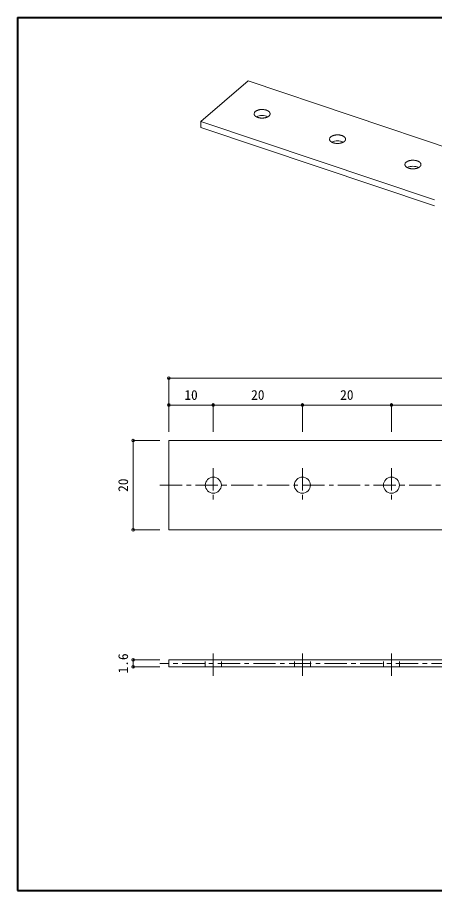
# Model space of a CAD drawing. Units: millimetres at full size, sheet at 1:1. Extents: x -129 to 129, y -102 to 98.
# Drawn here: x -129 to -35.3, y -98 to 98 of the extents above; entities that cross this region are included whole.
import ezdxf
from ezdxf.enums import TextEntityAlignment as Align

# ---------------------------------------------------------------- set-up
doc = ezdxf.new("R2010")
doc.units = ezdxf.units.MM
doc.header["$PDMODE"] = 32
doc.header["$PDSIZE"] = 0.6
doc.linetypes.add('CHAIN1', pattern=[8, 5, -1, 1, -1])
doc.linetypes.add('DASHED1', pattern=[1.8, 1.2, -0.6])
for name, color, linetype, lineweight in [('1-0_1-0', 3, 'Continuous', 9), ('1-F_1-F', 7, 'Continuous', 5), ('F-0', 6, 'Continuous', 40)]:
    doc.layers.add(name, color=color, linetype=linetype, lineweight=lineweight)
doc.styles.add('ＭＳ ゴシック', font='')
doc.styles.get('ＭＳ ゴシック').set_extended_font_data('MS Gothic')

msp = doc.modelspace()

# ---------------------------------------------------------------- linework, layer by layer
at = {"layer": '1-0_1-0'}
for p, q in [((-77.198, 83.759), (-87.826, 74.681)), ((-24.677, 66.107), (-77.198, 83.759)), ((-87.826, 73.331), (-87.826, 74.681)), ((-87.826, 74.681), (-35.305, 57.026)), ((-95, 3), (-33, 3)), ((-95, -46.2), (-95, -47.8)), ((-33, -46.2), (-95, -46.2)), ((-33, -47.8), (-95, -47.8))]:
    msp.add_line(p, q, dxfattribs=at)
at = {"layer": '1-0_1-0', "color": 7, "linetype": 'CHAIN1', "lineweight": 5}
for p, q in [((-85, -3.2), (-85, -10.8)), ((-65, -3.2), (-65, -10.8)), ((-45, -3.2), (-45, -10.8)), ((-97, -7), (57, -7)), ((-85, -49.8), (-85, -44.2)), ((-65, -49.8), (-65, -44.2)), ((-45, -49.8), (-45, -44.2)), ((57, -47), (-97, -47))]:
    msp.add_line(p, q, dxfattribs=at)
at = {"layer": '1-0_1-0', "color": 4, "linetype": 'DASHED1'}
for p, q in [((-86.8, -47.8), (-86.8, -46.2)), ((-83.2, -47.8), (-83.2, -46.2)), ((-66.8, -47.8), (-66.8, -46.2)), ((-63.2, -47.8), (-63.2, -46.2)), ((-46.8, -47.8), (-46.8, -46.2)), ((-43.2, -47.8), (-43.2, -46.2))]:
    msp.add_line(p, q, dxfattribs=at)
at = {"layer": '1-0_1-0'}
for points in [[(-75.566, 76.885), (-75.544, 76.904), (-75.522, 76.921), (-75.498, 76.939), (-75.474, 76.957), (-75.448, 76.975), (-75.422, 76.992), (-75.394, 77.009), (-75.366, 77.026), (-75.337, 77.042), (-75.307, 77.059), (-75.276, 77.075), (-75.244, 77.091), (-75.211, 77.106), (-75.177, 77.121), (-75.142, 77.136), (-75.106, 77.15), (-75.033, 77.178), (-74.956, 77.204), (-74.876, 77.227), (-74.794, 77.249), (-74.709, 77.269), (-74.622, 77.286), (-74.533, 77.301), (-74.443, 77.313), (-74.352, 77.323), (-74.26, 77.331), (-74.167, 77.335), (-74.075, 77.337), (-73.983, 77.337), (-73.892, 77.334), (-73.802, 77.329), (-73.713, 77.321), (-73.626, 77.311), (-73.541, 77.299), (-73.458, 77.286), (-73.378, 77.27), (-73.3, 77.252), (-73.225, 77.233), (-73.153, 77.212)], [(-73.153, 77.212), (-73.084, 77.19), (-73.042, 77.175), (-72.999, 77.16), (-72.957, 77.143), (-72.916, 77.126), (-72.875, 77.108), (-72.834, 77.089), (-72.795, 77.069), (-72.756, 77.048), (-72.718, 77.027), (-72.681, 77.005), (-72.644, 76.982), (-72.61, 76.958), (-72.576, 76.933), (-72.543, 76.908), (-72.512, 76.882), (-72.497, 76.869), (-72.482, 76.856), (-72.468, 76.842), (-72.454, 76.829), (-72.441, 76.815), (-72.428, 76.801), (-72.415, 76.787), (-72.402, 76.772), (-72.39, 76.758), (-72.379, 76.743), (-72.368, 76.729), (-72.357, 76.714), (-72.347, 76.699), (-72.337, 76.684), (-72.328, 76.669), (-72.319, 76.654), (-72.31, 76.639), (-72.303, 76.623), (-72.295, 76.608), (-72.282, 76.577), (-72.276, 76.562), (-72.27, 76.546), (-72.265, 76.53)], [(-72.265, 76.53), (-72.26, 76.515), (-72.256, 76.499), (-72.253, 76.483), (-72.25, 76.467), (-72.247, 76.452), (-72.245, 76.436), (-72.243, 76.42), (-72.242, 76.405), (-72.241, 76.389), (-72.241, 76.373)], [(-75.326, 75.698), (-75.364, 75.719), (-75.401, 75.741), (-75.437, 75.765), (-75.472, 75.788), (-75.506, 75.813), (-75.538, 75.838), (-75.57, 75.864), (-75.585, 75.877), (-75.599, 75.891), (-75.614, 75.904), (-75.641, 75.931), (-75.654, 75.945), (-75.667, 75.959), (-75.68, 75.974), (-75.692, 75.988), (-75.703, 76.003), (-75.714, 76.017), (-75.725, 76.032), (-75.745, 76.062), (-75.754, 76.077), (-75.763, 76.092), (-75.771, 76.107), (-75.779, 76.123), (-75.787, 76.138), (-75.794, 76.153), (-75.8, 76.169), (-75.806, 76.185), (-75.812, 76.2), (-75.817, 76.216), (-75.822, 76.231), (-75.826, 76.247), (-75.829, 76.263), (-75.832, 76.279), (-75.835, 76.294), (-75.837, 76.31), (-75.839, 76.326), (-75.84, 76.342), (-75.841, 76.357), (-75.841, 76.373)], [(-72.745, 75.704), (-72.775, 75.687), (-72.806, 75.671), (-72.838, 75.655), (-72.871, 75.64), (-72.905, 75.625), (-72.94, 75.61), (-72.975, 75.596), (-73.049, 75.568), (-73.126, 75.543), (-73.206, 75.519), (-73.288, 75.497), (-73.373, 75.477), (-73.46, 75.46), (-73.549, 75.445), (-73.639, 75.433), (-73.73, 75.423), (-73.822, 75.416), (-73.915, 75.411), (-74.007, 75.409), (-74.099, 75.409), (-74.19, 75.412), (-74.28, 75.417), (-74.369, 75.425), (-74.456, 75.435), (-74.541, 75.447), (-74.624, 75.461), (-74.704, 75.477), (-74.782, 75.494), (-74.856, 75.513), (-74.928, 75.534), (-74.998, 75.556), (-75.04, 75.571), (-75.083, 75.587), (-75.125, 75.603), (-75.166, 75.62), (-75.207, 75.639), (-75.248, 75.657), (-75.287, 75.677), (-75.326, 75.698)], [(-72.241, 76.373), (-72.241, 76.355), (-72.242, 76.337), (-72.244, 76.319), (-72.248, 76.284), (-72.252, 76.267), (-72.256, 76.249), (-72.26, 76.232), (-72.266, 76.214), (-72.271, 76.197), (-72.277, 76.18), (-72.284, 76.163), (-72.291, 76.147), (-72.299, 76.13), (-72.308, 76.113), (-72.316, 76.097), (-72.326, 76.081), (-72.335, 76.065), (-72.346, 76.049), (-72.356, 76.033), (-72.368, 76.018), (-72.379, 76.003), (-72.391, 75.987), (-72.404, 75.973), (-72.416, 75.958), (-72.43, 75.943), (-72.443, 75.929), (-72.457, 75.915), (-72.471, 75.901), (-72.501, 75.874), (-72.516, 75.861), (-72.538, 75.843), (-72.56, 75.825), (-72.584, 75.807), (-72.608, 75.789), (-72.634, 75.772), (-72.66, 75.755), (-72.687, 75.737), (-72.716, 75.721), (-72.745, 75.704)], [(-87.826, 73.331), (-35.304, 55.675), (-35.303, 55.676)], [(-58.422, 70.025), (-58.459, 70.047), (-58.495, 70.07), (-58.53, 70.093), (-58.564, 70.118), (-58.596, 70.143), (-58.627, 70.169), (-58.642, 70.182), (-58.671, 70.209), (-58.685, 70.223), (-58.699, 70.237), (-58.712, 70.251), (-58.725, 70.265), (-58.737, 70.279), (-58.76, 70.308), (-58.772, 70.323), (-58.782, 70.337), (-58.802, 70.367), (-58.812, 70.382), (-58.82, 70.397), (-58.829, 70.413), (-58.837, 70.428), (-58.844, 70.443), (-58.851, 70.459), (-58.858, 70.474), (-58.864, 70.49), (-58.869, 70.505), (-58.874, 70.521), (-58.883, 70.552), (-58.887, 70.568), (-58.89, 70.584), (-58.892, 70.6), (-58.895, 70.615), (-58.896, 70.631), (-58.898, 70.647), (-58.898, 70.663), (-58.898, 70.678)], [(-58.623, 71.191), (-58.602, 71.209), (-58.579, 71.227), (-58.556, 71.245), (-58.531, 71.262), (-58.506, 71.28), (-58.479, 71.297), (-58.452, 71.314), (-58.424, 71.331), (-58.394, 71.348), (-58.364, 71.364), (-58.333, 71.38), (-58.301, 71.396), (-58.268, 71.411), (-58.234, 71.427), (-58.2, 71.441), (-58.164, 71.456), (-58.09, 71.483), (-58.014, 71.509), (-57.934, 71.533), (-57.851, 71.554), (-57.766, 71.574), (-57.679, 71.591), (-57.59, 71.606), (-57.5, 71.619), (-57.409, 71.628), (-57.317, 71.636), (-57.225, 71.641), (-57.132, 71.643), (-57.04, 71.642), (-56.949, 71.639), (-56.859, 71.634), (-56.77, 71.627), (-56.684, 71.617), (-56.598, 71.605), (-56.516, 71.591), (-56.435, 71.575), (-56.358, 71.557), (-56.283, 71.538), (-56.211, 71.517)], [(-56.211, 71.517), (-56.142, 71.495), (-56.099, 71.481), (-56.057, 71.465), (-56.015, 71.449), (-55.973, 71.431), (-55.932, 71.413), (-55.892, 71.394), (-55.852, 71.374), (-55.813, 71.354), (-55.775, 71.332), (-55.738, 71.31), (-55.702, 71.287), (-55.667, 71.263), (-55.634, 71.239), (-55.601, 71.213), (-55.57, 71.187), (-55.555, 71.174), (-55.54, 71.161), (-55.526, 71.147), (-55.512, 71.134), (-55.485, 71.106), (-55.472, 71.092), (-55.46, 71.077), (-55.448, 71.063), (-55.436, 71.049), (-55.425, 71.034), (-55.404, 71.005), (-55.395, 70.989), (-55.386, 70.975), (-55.376, 70.959), (-55.368, 70.944), (-55.36, 70.929), (-55.353, 70.913), (-55.346, 70.898), (-55.339, 70.883), (-55.333, 70.867), (-55.328, 70.851), (-55.322, 70.836), (-55.318, 70.82)], [(-55.298, 70.678), (-55.299, 70.661), (-55.3, 70.643), (-55.301, 70.625), (-55.306, 70.589), (-55.31, 70.572), (-55.314, 70.554), (-55.318, 70.537), (-55.323, 70.519), (-55.329, 70.503), (-55.335, 70.485), (-55.342, 70.469), (-55.349, 70.452), (-55.357, 70.435), (-55.365, 70.419), (-55.374, 70.402), (-55.383, 70.386), (-55.393, 70.37), (-55.403, 70.354), (-55.414, 70.339), (-55.425, 70.323), (-55.437, 70.308), (-55.449, 70.293), (-55.461, 70.278), (-55.474, 70.263), (-55.487, 70.249), (-55.501, 70.234), (-55.529, 70.206), (-55.558, 70.179), (-55.574, 70.166), (-55.595, 70.148), (-55.618, 70.13), (-55.641, 70.112), (-55.666, 70.095), (-55.691, 70.077), (-55.718, 70.06), (-55.745, 70.043), (-55.773, 70.026), (-55.802, 70.009), (-55.832, 69.993)], [(-55.318, 70.82), (-55.314, 70.804), (-55.31, 70.789), (-55.307, 70.773), (-55.304, 70.757), (-55.302, 70.741), (-55.301, 70.725), (-55.3, 70.71), (-55.299, 70.694), (-55.298, 70.678)], [(-55.832, 69.993), (-55.864, 69.977), (-55.896, 69.961), (-55.929, 69.945), (-55.962, 69.93), (-55.997, 69.915), (-56.033, 69.901), (-56.106, 69.873), (-56.183, 69.848), (-56.263, 69.824), (-56.346, 69.802), (-56.43, 69.783), (-56.518, 69.765), (-56.606, 69.751), (-56.697, 69.738), (-56.788, 69.728), (-56.88, 69.721), (-56.972, 69.716), (-57.065, 69.714), (-57.157, 69.714), (-57.248, 69.717), (-57.338, 69.722), (-57.426, 69.73), (-57.514, 69.74), (-57.598, 69.752), (-57.681, 69.766), (-57.762, 69.782), (-57.839, 69.799), (-57.914, 69.819), (-57.986, 69.839), (-58.055, 69.861), (-58.098, 69.876), (-58.14, 69.892), (-58.182, 69.908), (-58.224, 69.925), (-58.265, 69.944), (-58.305, 69.963), (-58.345, 69.983), (-58.384, 70.003), (-58.422, 70.025)], [(-41.916, 64.781), (-41.922, 64.798), (-41.928, 64.815), (-41.934, 64.831), (-41.942, 64.865), (-41.946, 64.881), (-41.952, 64.915), (-41.954, 64.932), (-41.955, 64.949), (-41.956, 64.966), (-41.956, 64.983)], [(-40.904, 64.106), (-40.958, 64.12), (-41.01, 64.135), (-41.062, 64.15), (-41.112, 64.167), (-41.155, 64.181), (-41.197, 64.197), (-41.238, 64.213), (-41.278, 64.229), (-41.316, 64.246), (-41.355, 64.264), (-41.392, 64.282), (-41.428, 64.301), (-41.463, 64.321), (-41.497, 64.34), (-41.53, 64.361), (-41.562, 64.382), (-41.593, 64.403), (-41.623, 64.425), (-41.652, 64.447), (-41.68, 64.47), (-41.696, 64.485), (-41.712, 64.499), (-41.728, 64.514), (-41.743, 64.529), (-41.758, 64.544), (-41.772, 64.559), (-41.786, 64.574), (-41.799, 64.589), (-41.812, 64.605), (-41.824, 64.621), (-41.835, 64.636), (-41.846, 64.652), (-41.857, 64.668), (-41.867, 64.684), (-41.876, 64.7), (-41.885, 64.716), (-41.894, 64.732), (-41.909, 64.765), (-41.916, 64.781)], [(-41.681, 65.496), (-41.664, 65.51), (-41.646, 65.525), (-41.628, 65.538), (-41.61, 65.552), (-41.572, 65.579), (-41.532, 65.605), (-41.491, 65.631), (-41.448, 65.655), (-41.403, 65.679), (-41.356, 65.702), (-41.309, 65.724), (-41.26, 65.745), (-41.209, 65.766), (-41.157, 65.785), (-41.104, 65.803), (-41.05, 65.821), (-40.995, 65.837), (-40.938, 65.852), (-40.881, 65.867), (-40.822, 65.879), (-40.763, 65.891), (-40.704, 65.902), (-40.643, 65.912), (-40.582, 65.921), (-40.521, 65.928), (-40.459, 65.934), (-40.397, 65.939), (-40.334, 65.943), (-40.272, 65.946), (-40.209, 65.948), (-40.146, 65.948), (-40.082, 65.947), (-40.019, 65.945), (-39.956, 65.942), (-39.856, 65.935), (-39.757, 65.924), (-39.659, 65.911), (-39.563, 65.894), (-39.469, 65.875)], [(-39.469, 65.875), (-39.377, 65.853), (-39.331, 65.841), (-39.287, 65.828), (-39.243, 65.815), (-39.2, 65.801), (-39.15, 65.783), (-39.101, 65.765), (-39.054, 65.746), (-39.008, 65.726), (-38.963, 65.706), (-38.919, 65.684), (-38.877, 65.662), (-38.836, 65.639), (-38.797, 65.616), (-38.759, 65.592), (-38.722, 65.567), (-38.688, 65.541), (-38.654, 65.515), (-38.638, 65.502), (-38.622, 65.489), (-38.607, 65.475), (-38.592, 65.461), (-38.578, 65.447), (-38.551, 65.42), (-38.527, 65.394), (-38.516, 65.38), (-38.504, 65.367), (-38.494, 65.353), (-38.474, 65.326), (-38.464, 65.313), (-38.455, 65.299), (-38.438, 65.271), (-38.43, 65.257), (-38.422, 65.243), (-38.415, 65.229), (-38.402, 65.201), (-38.396, 65.187), (-38.391, 65.172), (-38.386, 65.158)], [(-38.356, 64.983), (-38.356, 64.974), (-38.356, 64.964), (-38.357, 64.954), (-38.358, 64.944), (-38.359, 64.929), (-38.361, 64.913), (-38.363, 64.897), (-38.366, 64.882), (-38.373, 64.851), (-38.378, 64.835), (-38.382, 64.82), (-38.387, 64.805), (-38.393, 64.789), (-38.399, 64.774), (-38.406, 64.759), (-38.413, 64.743), (-38.42, 64.728), (-38.428, 64.713), (-38.437, 64.698), (-38.446, 64.683), (-38.455, 64.668), (-38.465, 64.653), (-38.475, 64.639), (-38.486, 64.624), (-38.497, 64.61), (-38.52, 64.581), (-38.532, 64.567), (-38.559, 64.539), (-38.572, 64.525), (-38.586, 64.511), (-38.601, 64.498), (-38.616, 64.484), (-38.631, 64.471), (-38.647, 64.458), (-38.663, 64.445), (-38.696, 64.419), (-38.732, 64.394), (-38.768, 64.369), (-38.806, 64.346)], [(-38.386, 65.158), (-38.381, 65.144), (-38.377, 65.129), (-38.373, 65.115), (-38.369, 65.1), (-38.366, 65.086), (-38.364, 65.071), (-38.361, 65.057), (-38.359, 65.042), (-38.358, 65.027), (-38.357, 65.013), (-38.356, 64.983)], [(-38.806, 64.346), (-38.845, 64.323), (-38.886, 64.3), (-38.928, 64.278), (-38.972, 64.257), (-39.016, 64.237), (-39.062, 64.218), (-39.109, 64.199), (-39.157, 64.181), (-39.206, 64.164), (-39.256, 64.148), (-39.307, 64.133), (-39.36, 64.119), (-39.414, 64.105), (-39.468, 64.092), (-39.523, 64.081), (-39.579, 64.07), (-39.635, 64.06), (-39.692, 64.052), (-39.749, 64.044), (-39.806, 64.037), (-39.864, 64.032), (-39.923, 64.027), (-39.982, 64.024), (-40.04, 64.021), (-40.1, 64.019), (-40.159, 64.019), (-40.218, 64.02), (-40.278, 64.021), (-40.337, 64.024), (-40.396, 64.028), (-40.454, 64.032), (-40.512, 64.038), (-40.57, 64.045), (-40.627, 64.053), (-40.684, 64.061), (-40.74, 64.071), (-40.795, 64.082), (-40.85, 64.094), (-40.904, 64.106)], [(-95, 3), (-95, -17), (-33, -17)]]:
    msp.add_lwpolyline(points, dxfattribs=at)
for centre in [(-85, -7), (-65, -7), (-45, -7)]:
    msp.add_circle(centre, 1.8, dxfattribs=at)
for centre, radius, start, end in [((-75.152, 76.333), 0.69, 126.822, 176.714), ((-74.041, 72.987), 3, 64.642, 115.357), ((-58.21, 70.639), 0.69, 126.822, 176.714), ((-57.098, 67.292), 3, 64.642, 115.351), ((-41.271, 64.946), 0.686, 126.684, 176.852), ((-40.156, 61.597), 3, 64.645, 115.353)]:
    msp.add_arc(centre, radius, start, end, dxfattribs=at)
at = {"layer": '1-F_1-F'}
for p, q in [((-95, 17), (55, 17)), ((-95, 17), (-95, 11)), ((-95, 11), (-85, 11)), ((-95, 11), (-95, 5)), ((-85, 11), (-85, 5)), ((-85, 11), (-65, 11)), ((-65, 11), (-65, 5)), ((-65, 11), (-45, 11)), ((-45, 11), (-45, 5)), ((-45, 11), (5, 11)), ((-103, 3), (-103, -17)), ((-103, 3), (-97, 3)), ((-103, -17), (-97, -17)), ((-103, -46.2), (-103, -47.8)), ((-103, -46.2), (-97, -46.2)), ((-103, -47.8), (-97, -47.8))]:
    msp.add_line(p, q, dxfattribs=at)
for p in [(-95, 17), (-95, 11), (-85, 11), (-65, 11), (-45, 11), (-103, 3), (-103, -17), (-103, -46.2), (-103, -47.8)]:
    msp.add_point(p, dxfattribs=at)
at = {"layer": 'F-0'}
for p, q in [((-129, 98), (-129, -98)), ((-129, 98), (129, 98)), ((-129, -98), (129, -98))]:
    msp.add_line(p, q, dxfattribs=at)

# ---------------------------------------------------------------- texts
at = {"layer": '1-F_1-F', "style": 'ＭＳ ゴシック'}
for s, p in [('10', (-91.5, 11.5)), ('20', (-76.5, 11.5)), ('20', (-56.5, 11.5))]:
    msp.add_text(s, height=2.199, dxfattribs=at).set_placement(p, align=Align.BOTTOM_LEFT)
for s, p in [('20', (-103.5, -8.5)), ('1.6', (-103.5, -49.25))]:
    msp.add_text(s, height=2.199, rotation=90, dxfattribs=at).set_placement(p, align=Align.BOTTOM_LEFT)

doc.saveas('drawing.dxf')
